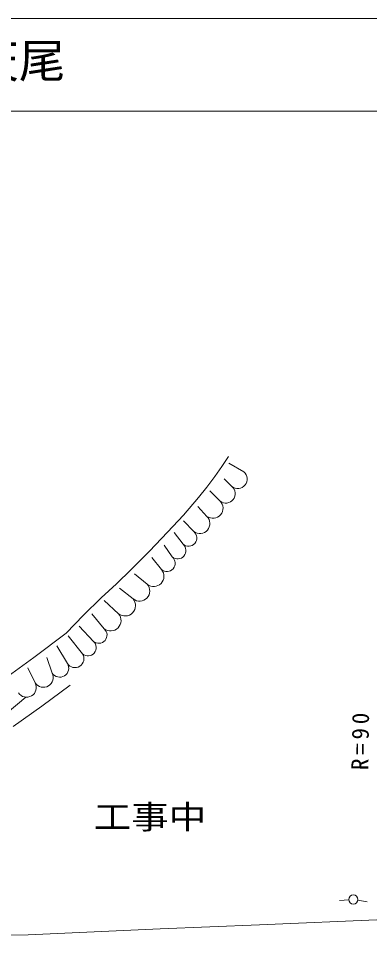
# Model space of a CAD drawing. Units: millimetres, scale not verified. Extents: x 231510 to 871510, y 104537 to 464537.
# Drawn here: x 616486 to 654250, y 365762 to 464537 of the extents above; entities that cross this region are included whole.
import ezdxf
from ezdxf.enums import TextEntityAlignment as Align

# ---------------------------------------------------------------- set-up
doc = ezdxf.new("R2010")
doc.units = ezdxf.units.MM
doc.header["$LTSCALE"] = 1000
doc.layers.add('S-SUV', color=7, linetype='Continuous', lineweight=13)
doc.styles.add('ＭＳ ゴシック', font='')
doc.styles.get('ＭＳ ゴシック').set_extended_font_data('MS Gothic')

msp = doc.modelspace()

# ---------------------------------------------------------------- linework, layer by layer
at = {"layer": 'S-SUV'}
for p, q in [((871510, 464537), (231510, 464537)), ((231510, 454537), (871510, 454537)), ((638346, 416270), (639080, 417366)), ((637603, 415194), (638346, 416270)), ((640709, 415704), (639102, 416644)), ((636759, 414044), (637603, 415194)), ((639442, 414132), (638600, 414966)), ((635867, 412932), (636759, 414044)), ((634222, 411054), (635867, 412932)), ((638174, 412560), (637076, 413647)), ((636761, 410914), (635773, 411966)), ((632531, 409215), (634222, 411054)), ((635348, 409268), (634250, 410429)), ((630601, 407176), (632531, 409215)), ((634189, 407903), (633236, 409185)), ((628625, 405178), (630601, 407176)), ((633029, 406537), (632149, 407796)), ((631870, 405172), (630844, 406479)), ((627019, 403632), (628625, 405178)), ((630347, 403599), (628958, 404721)), ((625380, 402139), (627019, 403632)), ((628825, 402025), (627362, 403184)), ((623485, 400259), (625380, 402139)), ((627266, 400415), (625693, 401865)), ((621632, 398337), (623485, 400259)), ((625707, 398805), (624388, 400402)), ((624547, 397452), (623010, 399084)), ((618143, 395711), (621632, 398337)), ((623388, 396099), (621849, 398059)), ((621754, 395071), (620616, 396960)), ((614611, 393129), (618143, 395711)), ((620119, 394044), (619529, 395717)), ((618303, 392979), (617494, 394614)), ((619004, 390487), (622054, 392736)), ((617283, 391442), (615268, 389754)), ((615930, 388279), (619004, 390487)), ((652001, 369615), (651004, 369539)), ((652992, 369566), (653977, 369391)), ((642397, 366920), (655856, 367495)), ((617543, 365842), (631733, 366500)), ((631733, 366500), (642397, 366920)), ((601614, 365762), (617543, 365842))]:
    msp.add_line(p, q, dxfattribs=at)
msp.add_circle((652500, 369653), 498, dxfattribs=at)
for centre, radius, start, end in [((640068, 414924), 1010, 231.68115, 50.56213), ((638800, 413352), 1010, 231.68115, 50.56213), ((637401, 411794), 1088, 233.99768, 44.70471), ((635987, 410148), 1088, 233.99768, 44.70471), ((634768, 408585), 896, 229.66431, 49.66431), ((633609, 407220), 896, 229.66431, 49.66431), ((632449, 405855), 896, 229.66431, 49.66431), ((631037, 404454), 1099, 231.12036, 40.75891), ((629515, 402881), 1099, 231.12036, 40.75891), ((627953, 401309), 1128, 232.4303, 39.41797), ((626394, 399699), 1128, 232.4303, 39.41797), ((625127, 398128), 891, 229.41028, 49.41028), ((623968, 396775), 891, 229.41028, 49.41028), ((622571, 395585), 965, 212.15637, 32.15637), ((620936, 394557), 965, 212.15637, 32.15637), ((619183, 393558), 1054, 213.32373, 27.43506), ((617367, 392493), 1054, 213.32373, 27.43506)]:
    msp.add_arc(centre, radius, start, end, dxfattribs=at)

# ---------------------------------------------------------------- texts
at = {"layer": 'S-SUV', "style": 'ＭＳ ゴシック'}
msp.add_text('岩国市天尾', height=3666, dxfattribs=at).set_placement((596534, 457037), align=Align.BOTTOM_LEFT)
at = {"layer": 'S-SUV', "style": 'ＭＳ ゴシック', "width": 1.15}
msp.add_text('工事中', height=2566, dxfattribs=at).set_placement((624602, 376494), align=Align.BOTTOM_LEFT)
at = {"layer": 'S-SUV', "insert": (654146, 383575), "char_height": 1833, "attachment_point": 7, "rotation": 89.3, "style": 'ＭＳ ゴシック'}
msp.add_mtext('\\T1.32;R=90', dxfattribs=at)

doc.saveas('drawing.dxf')
